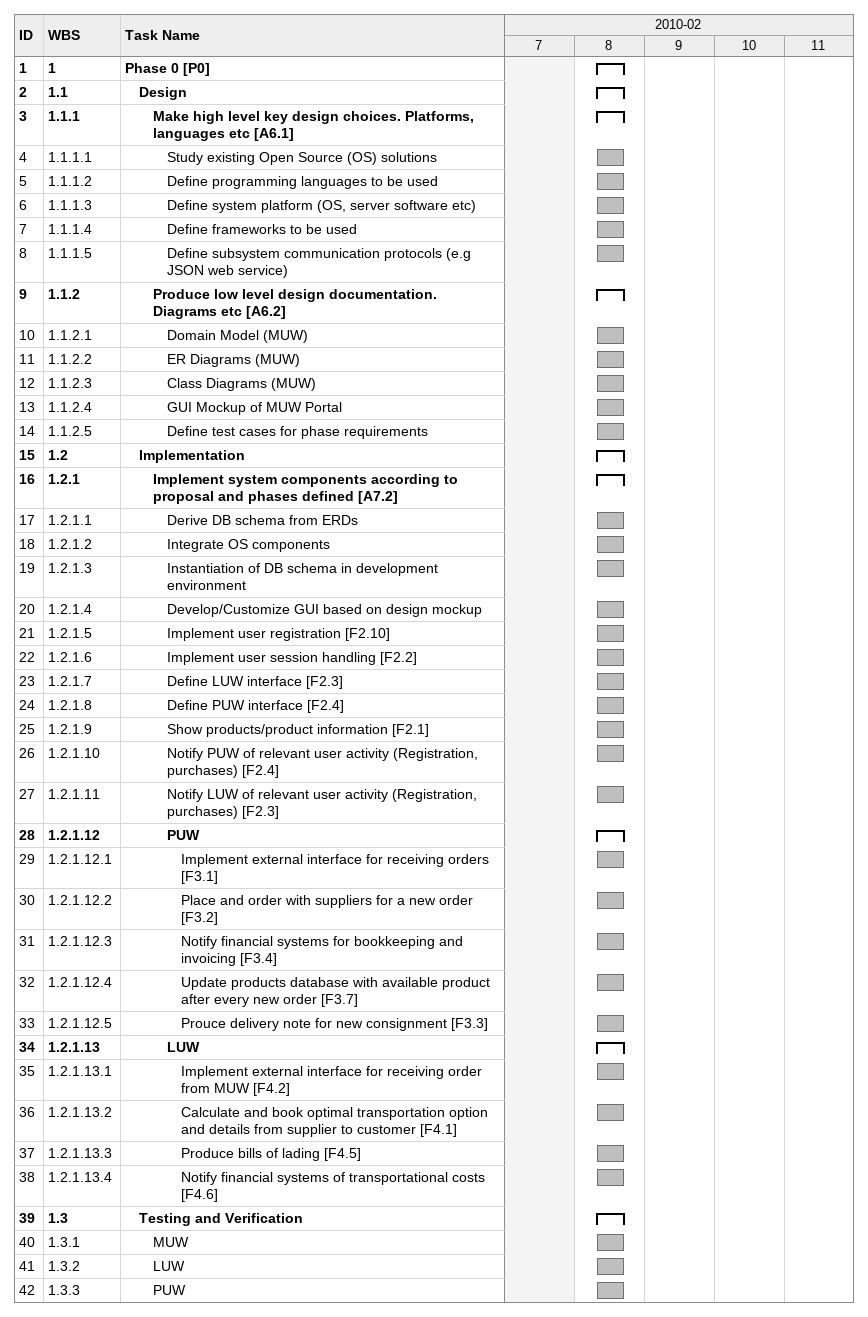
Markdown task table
| ID | WBS | Task | Start | Finish |
|---|---|---|---|---|
| 1 | 1 | **Phase 0 [P0]** | 2010-02-08 | 2010-02-08 |
| 2 | 1.1 | **Design** | 2010-02-08 | 2010-02-08 |
| 3 | 1.1.1 | **Make high level key design choices. Platforms, languages etc [A6.1]** | 2010-02-08 | 2010-02-08 |
| 4 | 1.1.1.1 | Study existing Open Source (OS) solutions | 2010-02-08 | 2010-02-08 |
| 5 | 1.1.1.2 | Define programming languages to be used | 2010-02-08 | 2010-02-08 |
| 6 | 1.1.1.3 | Define system platform (OS, server software etc) | 2010-02-08 | 2010-02-08 |
| 7 | 1.1.1.4 | Define frameworks to be used | 2010-02-08 | 2010-02-08 |
| 8 | 1.1.1.5 | Define subsystem communication protocols (e.g JSON web service) | 2010-02-08 | 2010-02-08 |
| 9 | 1.1.2 | **Produce low level design documentation. Diagrams etc [A6.2]** | 2010-02-08 | 2010-02-08 |
| 10 | 1.1.2.1 | Domain Model (MUW) | 2010-02-08 | 2010-02-08 |
| 11 | 1.1.2.2 | ER Diagrams (MUW) | 2010-02-08 | 2010-02-08 |
| 12 | 1.1.2.3 | Class Diagrams (MUW) | 2010-02-08 | 2010-02-08 |
| 13 | 1.1.2.4 | GUI Mockup of MUW Portal | 2010-02-08 | 2010-02-08 |
| 14 | 1.1.2.5 | Define test cases for phase requirements | 2010-02-08 | 2010-02-08 |
| 15 | 1.2 | **Implementation** | 2010-02-08 | 2010-02-08 |
| 16 | 1.2.1 | **Implement system components according to proposal and phases defined [A7.2]** | 2010-02-08 | 2010-02-08 |
| 17 | 1.2.1.1 | Derive DB schema from ERDs | 2010-02-08 | 2010-02-08 |
| 18 | 1.2.1.2 | Integrate OS components | 2010-02-08 | 2010-02-08 |
| 19 | 1.2.1.3 | Instantiation of DB schema in development environment | 2010-02-08 | 2010-02-08 |
| 20 | 1.2.1.4 | Develop/Customize GUI based on design mockup | 2010-02-08 | 2010-02-08 |
| 21 | 1.2.1.5 | Implement user registration [F2.10] | 2010-02-08 | 2010-02-08 |
| 22 | 1.2.1.6 | Implement user session handling [F2.2] | 2010-02-08 | 2010-02-08 |
| 23 | 1.2.1.7 | Define LUW interface [F2.3] | 2010-02-08 | 2010-02-08 |
| 24 | 1.2.1.8 | Define PUW interface [F2.4] | 2010-02-08 | 2010-02-08 |
| 25 | 1.2.1.9 | Show products/product information [F2.1] | 2010-02-08 | 2010-02-08 |
| 26 | 1.2.1.10 | Notify PUW of relevant user activity (Registration, purchases) [F2.4] | 2010-02-08 | 2010-02-08 |
| 27 | 1.2.1.11 | Notify LUW of relevant user activity (Registration, purchases) [F2.3] | 2010-02-08 | 2010-02-08 |
| 28 | 1.2.1.12 | **PUW** | 2010-02-08 | 2010-02-08 |
| 29 | 1.2.1.12.1 | Implement external interface for receiving orders [F3.1] | 2010-02-08 | 2010-02-08 |
| 30 | 1.2.1.12.2 | Place and order with suppliers for a new order [F3.2] | 2010-02-08 | 2010-02-08 |
| 31 | 1.2.1.12.3 | Notify financial systems for bookkeeping and invoicing [F3.4] | 2010-02-08 | 2010-02-08 |
| 32 | 1.2.1.12.4 | Update products database with available product after every new order [F3.7] | 2010-02-08 | 2010-02-08 |
| 33 | 1.2.1.12.5 | Prouce delivery note for new consignment [F3.3] | 2010-02-08 | 2010-02-08 |
| 34 | 1.2.1.13 | **LUW** | 2010-02-08 | 2010-02-08 |
| 35 | 1.2.1.13.1 | Implement external interface for receiving order from MUW [F4.2] | 2010-02-08 | 2010-02-08 |
| 36 | 1.2.1.13.2 | Calculate and book optimal transportation option and details from supplier to customer [F4.1] | 2010-02-08 | 2010-02-08 |
| 37 | 1.2.1.13.3 | Produce bills of lading [F4.5] | 2010-02-08 | 2010-02-08 |
| 38 | 1.2.1.13.4 | Notify financial systems of transportational costs [F4.6] | 2010-02-08 | 2010-02-08 |
| 39 | 1.3 | **Testing and Verification** | 2010-02-08 | 2010-02-08 |
| 40 | 1.3.1 | MUW | 2010-02-08 | 2010-02-08 |
| 41 | 1.3.2 | LUW | 2010-02-08 | 2010-02-08 |
| 42 | 1.3.3 | PUW | 2010-02-08 | 2010-02-08 |
